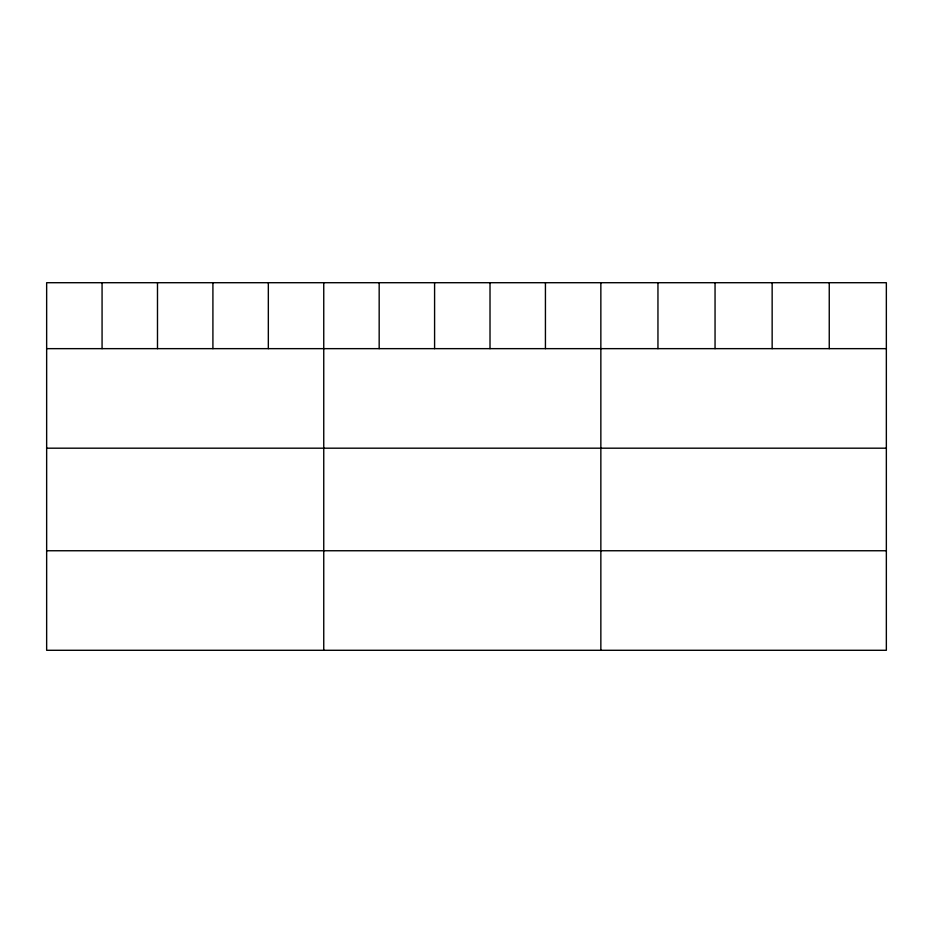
<?xml version="1.0" encoding="UTF-8"?>
<svg xmlns="http://www.w3.org/2000/svg" width="933" height="933" viewBox="0 0 933 933"><rect width="100%" height="100%" fill="white"/><g stroke="black" fill="none" stroke-linecap="round" stroke-linejoin="round"><path stroke-width="1.4" d="M886.35 348.65L886.35 650.289L46.65 650.289L46.65 282.711L886.35 282.711L886.35 348.65L46.65 348.65M46.65 448.19L886.35 448.19M46.65 550.75L886.35 550.75M829.25 282.711L829.25 348.65M772.151 282.711L772.151 348.65M715.051 282.711L715.051 348.65M657.952 282.711L657.952 348.65M600.852 282.711L600.852 650.289M545.432 282.711L545.432 348.65M490.012 282.711L490.012 348.65M434.591 282.711L434.591 348.65M379.171 282.711L379.171 348.65M323.751 282.711L323.751 650.289M268.331 282.711L268.331 348.65M212.911 282.711L212.911 348.65M157.49 282.711L157.49 348.65M102.07 282.711L102.07 348.65"/></g></svg>
